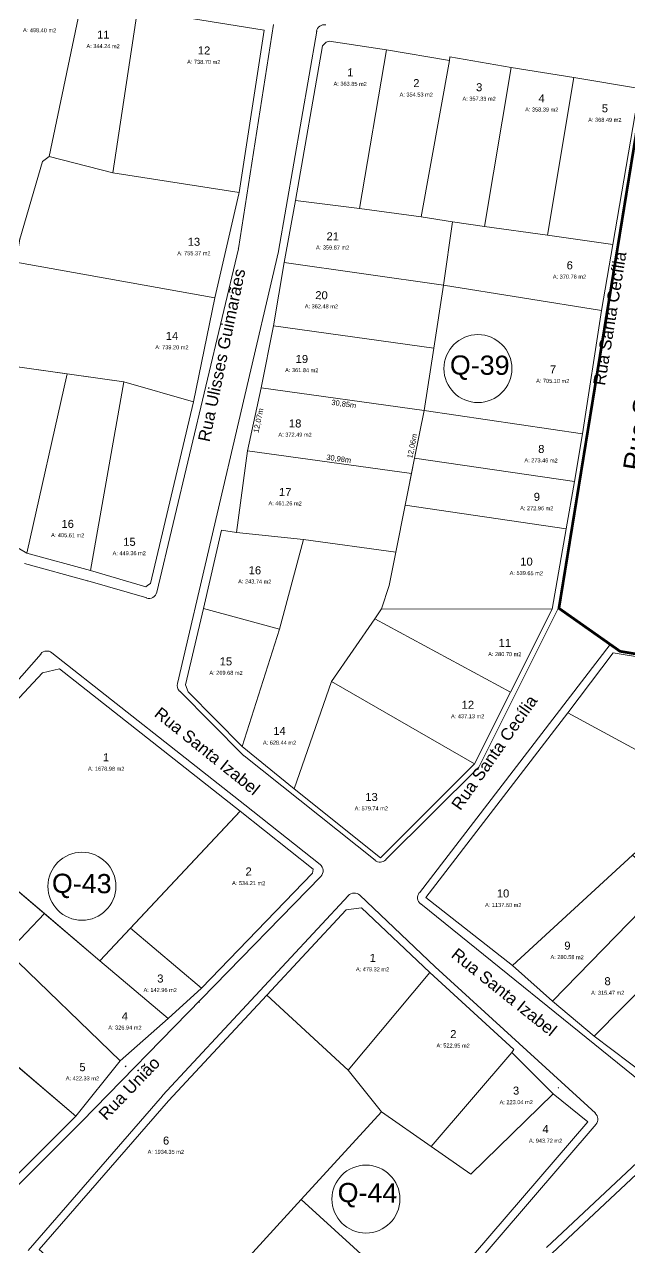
# Model space of a CAD drawing. Header units: metres. Extents: x 3808 to 8215, y 2374 to 6187.
# Drawn here: x 6873 to 6986.3, y 3524 to 3753.2 of the extents above; entities that cross this region are included whole.
import ezdxf

# ---------------------------------------------------------------- set-up
doc = ezdxf.new("R2010")
doc.units = ezdxf.units.M
for name, color, linetype in [('0 - Cotas', 7, 'Continuous'), ('0 - Nome das Ruas', 7, 'Continuous'), ('Nomes-Ruas', 7, 'Continuous'), ('PDF_Boundary-Lotes', 7, 'Continuous'), ('PDF_Meio-Fio', 32, 'Continuous'), ('PDF_Numeração_Quadras', 7, 'Continuous'), ('PDF_Perímetro', 5, 'Continuous'), ('PDF_Text', 7, 'Continuous')]:
    doc.layers.add(name, color=color, linetype=linetype)
doc.styles.add('Arial', font='arial.ttf')
doc.styles.add('PDF Arial', font='arial.ttf')
doc.styles.add('REGUA100', font='arial.ttf')
doc.styles.get("Standard").update_dxf_attribs({"font": 'arial.ttf'})
doc.dimstyles.new('Copy(2) of ISO-25', dxfattribs={"dimtxt": 1, "dimasz": 2.5, "dimexe": 1.25, "dimexo": 0.625, "dimgap": 0.2, "dimtad": 1, "dimtoh": 1, "dimlfac": 1, "dimzin": 1, "dimtxsty": 'Arial', "dimblk": 'NONE', "dimcen": 0, "dimse1": 1, "dimse2": 1, "dimsd1": 1, "dimsd2": 1, "dimclrt": 256, "dimaunit": 1, "dimadec": 3, "dimazin": 0, "dimtfac": 1, "dimtmove": 0, "dimatfit": 3, "dimldrblk": 'NONE', "dimfxl": 1, "dimtolj": 1, "dimtzin": 0, "dimarcsym": 0})

# ---------------------------------------------------------------- blocks, each defined once
blk = doc.blocks.new('*D11590')
at = {"layer": 'Defpoints', "color": 0, "transparency": 16777216}
for p in [(6917.3, 3685.1), (6947.86, 3680.86), (6947.63, 3679.14)]:
    blk.add_point(p, dxfattribs=at)
at = {"layer": '0 - Cotas', "lineweight": 5, "transparency": 16777216, "insert": (6932.81, 3682), "char_height": 1, "attachment_point": 5, "rotation": 352.1065, "style": 'Arial'}
blk.add_mtext('\\A1;30,85m', dxfattribs=at)
blk = doc.blocks.new('_None')
blk = doc.blocks.new('*D11591')
at = {"layer": 'Defpoints', "color": 0, "transparency": 16777216}
for p in [(6947.86, 3680.86), (6945.47, 3669.04), (6945.47, 3669.04)]:
    blk.add_point(p, dxfattribs=at)
at = {"layer": '0 - Cotas', "lineweight": 5, "transparency": 16777216, "insert": (6945.69, 3674.18), "char_height": 1, "attachment_point": 5, "rotation": 78.5297, "style": 'Arial'}
blk.add_mtext('\\A1;12,06m', dxfattribs=at)
blk = doc.blocks.new('*D11592')
at = {"layer": 'Defpoints', "color": 0, "transparency": 16777216}
for p in [(6914.8, 3673.29), (6914.8, 3673.29), (6945.49, 3669.04)]:
    blk.add_point(p, dxfattribs=at)
at = {"layer": '0 - Cotas', "lineweight": 5, "transparency": 16777216, "insert": (6931.86, 3671.73), "char_height": 1, "attachment_point": 5, "rotation": 352.1165, "style": 'Arial'}
blk.add_mtext('\\A1;30,98m', dxfattribs=at)
blk = doc.blocks.new('*D11593')
at = {"layer": 'Defpoints', "color": 0, "transparency": 16777216}
for p in [(6917.3, 3685.1), (6914.8, 3673.29), (6916.45, 3672.94)]:
    blk.add_point(p, dxfattribs=at)
at = {"layer": '0 - Cotas', "lineweight": 5, "transparency": 16777216, "insert": (6916.91, 3678.96), "char_height": 1, "attachment_point": 5, "rotation": 78.0247, "style": 'Arial'}
blk.add_mtext('\\A1;12,07m', dxfattribs=at)

msp = doc.modelspace()

# ---------------------------------------------------------------- linework, layer by layer
at = {"layer": 'PDF_Boundary-Lotes', "lineweight": 5}
for points in [[(6883.636, 3757.069), (6870.533, 3759.293), (6864.689, 3714.175), (6872.137, 3712.937), (6876.376, 3727.546), (6877.644, 3728.435)], [(6894.192, 3755.958), (6883.636, 3757.069), (6877.644, 3728.435), (6889.566, 3725.426)], [(6917.927, 3752.149), (6894.192, 3755.958), (6889.566, 3725.426), (6913.225, 3721.738)], [(6940.815, 3748.453), (6930.084, 3750.062), (6929.488, 3749.91), (6928.81, 3749.236), (6923.753, 3720.239), (6935.73, 3718.714)], [(6952.613, 3746.429), (6940.815, 3748.453), (6935.73, 3718.714), (6947.324, 3717.154)], [(6964.184, 3745.124), (6952.676, 3747.143), (6952.613, 3746.429), (6947.324, 3717.154), (6953.2, 3716.22), (6959.197, 3715.362)], [(6975.935, 3743.257), (6964.184, 3745.124), (6959.197, 3715.362), (6970.995, 3713.692)], [(6988.186, 3741.211), (6975.935, 3743.257), (6970.995, 3713.692), (6983.215, 3711.965)], [(6913.156, 3721.442), (6913.225, 3721.738), (6889.566, 3725.426), (6877.644, 3728.435), (6876.376, 3727.546), (6872.137, 3712.937), (6871.345, 3708.65), (6908.66, 3701.985)], [(6953.2, 3716.22), (6947.324, 3717.154), (6935.73, 3718.714), (6923.753, 3720.239), (6921.618, 3708.591), (6951.507, 3704.324)], [(6983.215, 3711.965), (6970.995, 3713.692), (6959.197, 3715.362), (6953.2, 3716.22), (6951.507, 3704.324), (6981.117, 3699.581)], [(6908.66, 3701.985), (6871.345, 3708.65), (6865.821, 3689.869), (6891.631, 3686.22), (6904.685, 3682.448)], [(6951.507, 3704.324), (6921.618, 3708.591), (6919.664, 3696.735), (6949.709, 3692.515)], [(6981.117, 3699.581), (6951.507, 3704.324), (6949.709, 3692.515), (6947.864, 3680.862), (6977.503, 3676.507)], [(6949.709, 3692.515), (6919.664, 3696.735), (6917.304, 3685.099), (6947.864, 3680.862)], [(6881.005, 3687.742), (6865.821, 3689.869), (6863.665, 3677.062), (6856.176, 3664.209), (6873.417, 3654.136)], [(6891.631, 3686.22), (6881.005, 3687.742), (6873.417, 3654.136), (6885.333, 3650.837)], [(6904.685, 3682.448), (6891.631, 3686.22), (6885.333, 3650.837), (6895.713, 3647.813), (6896.101, 3648.138), (6896.622, 3648.412)], [(6947.864, 3680.862), (6917.304, 3685.099), (6914.798, 3673.288), (6945.522, 3669.034), (6946.055, 3671.946)], [(6977.503, 3676.507), (6947.864, 3680.862), (6946.055, 3671.946), (6976.019, 3667.557)], [(6944.333, 3663.135), (6945.522, 3669.034), (6914.798, 3673.288), (6912.712, 3658.011), (6925.251, 3656.667), (6942.582, 3654.288)], [(6976.019, 3667.557), (6946.055, 3671.946), (6944.333, 3663.135), (6974.494, 3658.699)], [(6974.494, 3658.699), (6944.333, 3663.135), (6942.582, 3654.288), (6941.33, 3648.029), (6939.9, 3643.683), (6971.845, 3643.595)], [(6925.251, 3656.667), (6912.712, 3658.011), (6909.91, 3658.394), (6906.512, 3643.734), (6920.767, 3639.848)], [(6938.657, 3641.831), (6939.9, 3643.683), (6941.33, 3648.029), (6942.582, 3654.288), (6925.251, 3656.667), (6920.767, 3639.848), (6913.805, 3617.846), (6923.516, 3609.904), (6930.487, 3630.073)], [(6920.767, 3639.848), (6906.512, 3643.734), (6903.148, 3629.399), (6903.684, 3628.131), (6913.805, 3617.846)], [(6971.845, 3643.595), (6939.9, 3643.683), (6938.657, 3641.831), (6964.058, 3628.045)], [(6964.058, 3628.045), (6938.657, 3641.831), (6930.487, 3630.073), (6957.329, 3614.62)], [(7016.271, 3629.968), (6983.249, 3635.424), (6974.805, 3624.187), (7000.816, 3610.072)], [(6913.382, 3605.779), (6879.582, 3632.421), (6877.409, 3631.93), (6876.4, 3631.707), (6853.029, 3606.67), (6887.14, 3577.709)], [(6930.487, 3630.073), (6923.516, 3609.904), (6939.666, 3597.028), (6957.329, 3614.62)], [(7000.816, 3610.072), (6974.805, 3624.187), (6948.176, 3589.553), (6964.408, 3576.845), (6986.9, 3597.491)], [(6876.732, 3586.584), (6853.029, 3606.67), (6852.439, 3606.101), (6836.412, 3587.856), (6847.378, 3578.519), (6858.756, 3568.898), (6859.529, 3568.198), (6869.852, 3579.287)], [(6926.944, 3594.11), (6927.065, 3594.893), (6913.382, 3605.779), (6892.875, 3583.838), (6906.141, 3572.591)], [(6993.289, 3592.07), (6990.467, 3594.413), (6986.9, 3597.491), (6964.408, 3576.845), (6971.912, 3570.145)], [(7001.362, 3585.487), (6993.289, 3592.07), (6971.912, 3570.145), (6979.724, 3563.602)], [(6887.14, 3577.709), (6876.732, 3586.584), (6869.852, 3579.287), (6890.94, 3558.958), (6899.918, 3566.867)], [(6948.934, 3575.504), (6936.136, 3587.598), (6933.272, 3587.268), (6918.419, 3571.287), (6933.656, 3557.169)], [(6892.875, 3583.838), (6887.14, 3577.709), (6899.918, 3566.867), (6906.141, 3572.591)], [(7010.665, 3578.825), (7001.362, 3585.487), (6979.724, 3563.602), (6989.62, 3556.095)], [(6869.852, 3579.287), (6859.529, 3568.198), (6882.639, 3548.603), (6890.94, 3558.958)], [(6964.318, 3560.499), (6964.682, 3561.079), (6948.934, 3575.504), (6933.656, 3557.169), (6939.875, 3549.416), (6949.166, 3542.882)], [(6939.875, 3549.416), (6933.656, 3557.169), (6918.419, 3571.287), (6900.001, 3551.438), (6875.765, 3523.586), (6898.249, 3503.805), (6924.843, 3532.937)], [(6882.639, 3548.603), (6866.545, 3562.256), (6850.919, 3543.856), (6864.661, 3532.332), (6866.331, 3532.359)], [(6972.045, 3552.79), (6964.318, 3560.499), (6949.166, 3542.882), (6956.627, 3537.69)], [(6978.515, 3547.538), (6972.045, 3552.79), (6956.627, 3537.69), (6949.166, 3542.882), (6939.875, 3549.416), (6924.843, 3532.937), (6947.927, 3511.892)], [(6998.843, 3533.313), (6990.56, 3540.423), (6971.831, 3522.892), (6980.02, 3515.741)], [(6924.843, 3532.937), (6898.249, 3503.805), (6920.057, 3486.469), (6921.967, 3485.296), (6924.361, 3485.486), (6947.927, 3511.892)]]:
    msp.add_lwpolyline(points, close=True, dxfattribs=at)
at = {"layer": 'PDF_Meio-Fio', "lineweight": 5}
for points in [[(6919.629, 3753.207), (6913.107, 3711.242)], [(6920.582, 3710.746), (6927.756, 3751.936)], [(6913.084, 3711.144), (6897.802, 3646.785)], [(6901.674, 3629.681), (6920.559, 3710.648)], [(6884.804, 3648.922), (6873.021, 3652.17)], [(6895.908, 3645.708), (6884.839, 3648.893)], [(6973.044, 3643.835), (6958.264, 3614.257)], [(6946.968, 3590.438), (6982.718, 3636.983)], [(6835.291, 3588.845), (6876.104, 3635.25)], [(6913.988, 3616.223), (6902.095, 3628.272)], [(6938.682, 3596.55), (6914.127, 3616.107)], [(6957.98, 3613.845), (6940.664, 3596.67)], [(6898.879, 3552.427), (6933.702, 3589.913)], [(6947.221, 3588.403), (6988.671, 3554.881)], [(6873.689, 3523.426), (6898.851, 3552.392)], [(6980.07, 3547.071), (6949.048, 3510.903), (6923.59, 3482.359)], [(6970.796, 3523.986), (6989.792, 3541.767)]]:
    msp.add_lwpolyline(points, dxfattribs=at)
for points in [[(6878.144, 3635.439), (6914.302, 3606.958), (6928.361, 3595.758, -0.4427017), (6928.511, 3593.515), (6883.703, 3547.544), (6866.63, 3530.521)], [(6933.65, 3589.918, -0.4172394), (6935.818, 3589.981), (6949.958, 3576.596), (6979.944, 3549.118)]]:
    msp.add_lwpolyline(points, format="xyb", dxfattribs=at)
for centre, radius, start, end in [((6929.197, 3751.652), 1.517, 80.89708, 170.12258), ((6911.575, 3711.485), 1.515, 346.62625, 351.19204), ((6919.073, 3710.963), 1.527, 346.88016, 350.10559), ((6884.427, 3647.656), 1.287, 73.82089, 74.68941), ((6896.291, 3647.127), 1.517, 253.83791, 346.62953), ((6877.193, 3634.257), 1.517, 51.77973, 138.69523), ((6903.122, 3629.333), 1.517, 166.8775, 224.54212), ((6915.018, 3617.287), 1.522, 224.55229, 231.49091), ((6956.885, 3614.901), 1.517, 314.86517, 333.40183), ((6939.604, 3597.697), 1.517, 231.50428, 314.8687), ((6948.144, 3589.55), 1.517, 142.44784, 231.08013), ((6951.145, 3577.897), 1.804, 226.66116, 227.51143), ((6904.675, 3571.07), 1.515, 311.43773, 315.93931), ((6964.618, 3561.108), 1.513, 41.70786, 47.55091), ((6893.064, 3556.872), 1.517, 131.44812, 141.20306), ((6974.044, 3555.022), 1.5, 225.21236, 230.91834), ((6978.888, 3548.023), 1.517, 319.37249, 47.5432), ((6882.604, 3548.603), 1.521, 314.95122, 321.19506)]:
    msp.add_arc(centre, radius, start, end, dxfattribs=at)
at = {"layer": 'PDF_Numeração_Quadras', "lineweight": 5}
for centre in [(6957.941, 3688.712), (6883.753, 3591.674), (6936.959, 3533.033)]:
    msp.add_circle(centre, 6.363, dxfattribs=at)
at = {"layer": 'PDF_Perímetro', "color": 1, "lineweight": 5}
msp.add_lwpolyline([(6992.95, 3766.096, 0.528, 0.528, 0), (6989.1, 3742.099, 0.51, 0.51, 0), (6973.114, 3643.777, 0.507, 0.507, 0), (6984.573, 3635.708, 0.505, 0.505, 0), (7029.048, 3628.308, 0.505, 0.505, 0), (7061.702, 3618.155, 0.486, 0.486, 0), (7076.465, 3616.937, 0.5, 0.5, 0), (7105.271, 3590.378, 0.504, 0.504, 0), (7110.134, 3585.636, 0.506, 0.506, 0), (7146.084, 3541.376, 0.505, 0.505, 0), (7019.68, 3405.574, 0.512, 0.512, 0), (6733.692, 3303.176, 0.507, 0.507, 0), (6667.743, 3301.296, 0.514, 0.514, 0)], format="xyseb", dxfattribs=at)

# ---------------------------------------------------------------- texts
at = {"layer": '0 - Nome das Ruas', "lineweight": 5}
msp.add_text('Rua Santa Cecília', height=3.54115, rotation=80.83314, dxfattribs=at).set_placement((6988.574, 3669.371))
at = {"layer": 'Nomes-Ruas', "lineweight": 5, "style": 'REGUA100'}
for s, rotation, p in [('Rua Santa Cecília', 80.77799, (6981.723, 3685.426)), ('Rua Ulisses Guimarães', 78.22143, (6907.665, 3674.844)), ('Rua Santa Cecília', 54.90922, (6954.644, 3605.731)), ('Rua Santa Izabel', 321.24194, (6897.121, 3623.678)), ('Rua Santa Izabel', 321.24194, (6952.746, 3578.518)), ('Rua União', 46.20254, (6888.287, 3547.652))]:
    msp.add_text(s, height=2.25, rotation=rotation, dxfattribs=at).set_placement(p)
at = {"layer": 'PDF_Text', "color": 1, "lineweight": 5, "char_height": 0.74999, "attachment_point": 7, "style": 'PDF Arial'}
for s, insert, rotation in [('A: 498.40 m2', (6872.71, 3751.764), 359.68104), ('A: 344.24 m2', (6884.597, 3748.783), 359.68104), ('A: 738.70 m2', (6903.46, 3745.84), 359.41759), ('A: 363.85 m2', (6930.889, 3741.73), 359.41759), ('A: 354.53 m2', (6943.267, 3739.695), 359.74171), ('A: 357.33 m2', (6955.046, 3738.924), 359.68104), ('A: 358.39 m2', (6966.78, 3736.894), 359.68104), ('A: 368.49 m2', (6978.601, 3734.969), 359.68104), ('A: 359.87 m2', (6927.598, 3711.032), 359.68104), ('A: 755.37 m2', (6901.616, 3709.937), 0.00544), ('A: 370.76 m2', (6971.973, 3705.569), 359.68104), ('A: 362.48 m2', (6925.503, 3699.999), 359.68104), ('A: 739.20 m2', (6897.493, 3692.348), 359.41759), ('A: 361.84 m2', (6921.821, 3688.047), 359.68104), ('A: 705.10 m2', (6968.833, 3686.045), 359.41759), ('A: 372.49 m2', (6920.563, 3675.966), 359.41759), ('A: 273.46 m2', (6966.647, 3671.144), 359.41759), ('A: 461.26 m2', (6918.703, 3663.089), 359.41759), ('A: 272.96 m2', (6965.842, 3662.161), 359.74171), ('A: 405.61 m2', (6877.963, 3657.119), 359.41759), ('A: 449.36 m2', (6889.503, 3653.72), 0.00544), ('A: 539.65 m2', (6963.882, 3650.015), 359.41759), ('A: 243.74 m2', (6913.02, 3648.443), 359.41759), ('A: 280.70 m2', (6959.859, 3634.815), 359.68104), ('A: 269.68 m2', (6907.632, 3631.315), 359.68104), ('A: 437.13 m2', (6952.9, 3623.169), 359.74171), ('A: 628.44 m2', (6917.66, 3618.224), 359.68104), ('A: 1678.98 m2', (6884.89, 3613.347), 359.62081), ('A: 579.74 m2', (6934.854, 3605.895), 359.74171), ('A: 534.21 m2', (6911.872, 3591.893), 359.68104), ('A: 1137.60 m2', (6959.272, 3587.805), 359.62081), ('A: 280.58 m2', (6971.532, 3578.041), 359.41759), ('A: 479.32 m2', (6935.081, 3575.749), 359.41759), ('A: 142.96 m2', (6895.304, 3571.862), 359.74171), ('A: 315.47 m2', (6979.135, 3571.318), 0.00544), ('A: 326.94 m2', (6888.69, 3564.815), 359.68104), ('A: 522.95 m2', (6950.173, 3561.456), 359.41759), ('A: 422.33 m2', (6880.73, 3555.296), 359.68104), ('A: 223.04 m2', (6962, 3550.815), 0.00544), ('A: 1934.35 m2', (6896.065, 3541.508), 359.91712), ('A: 943.72 m2', (6967.493, 3543.607), 359.68104)]:
    msp.add_mtext(s, dxfattribs=dict(at, insert=insert, rotation=rotation))
at = {"layer": 'PDF_Text', "lineweight": 5, "attachment_point": 7, "style": 'PDF Arial'}
for s, insert, char_height, rotation in [('11', (6886.589, 3750.557), 1.5, 359.82923), ('12', (6905.451, 3747.613), 1.5, 358.96696), ('1', (6933.46, 3743.493), 1.5, 358.96696), ('2', (6945.839, 3741.458), 1.5, 0.66994), ('3', (6957.582, 3740.691), 1.5, 358.96696), ('4', (6969.288, 3738.651), 1.5, 358.96696), ('5', (6981.137, 3736.736), 1.5, 358.96696), ('21', (6929.56, 3712.77), 1.5, 358.96696), ('13', (6903.573, 3711.714), 1.5, 359.82923), ('6', (6974.544, 3707.307), 1.5, 358.96696), ('20', (6927.465, 3701.712), 1.5, 358.96696), ('14', (6899.456, 3694.087), 1.5, 359.82923), ('19', (6923.783, 3689.76), 1.5, 358.96696), ('Q-39', (6952.676, 3686.591), 3.6001, 359.72543), ('7', (6971.405, 3687.808), 1.5, 358.96696), ('18', (6922.525, 3677.679), 1.5, 358.96696), ('8', (6969.218, 3672.882), 1.5, 358.96696), ('17', (6920.666, 3664.828), 1.5, 358.96696), ('9', (6968.413, 3663.899), 1.5, 0.66994), ('16', (6879.925, 3658.832), 1.5, 359.82923), ('15', (6891.494, 3655.468), 1.5, 359.82923), ('10', (6965.873, 3651.763), 1.5, 359.82923), ('16', (6914.982, 3650.156), 1.5, 358.96696), ('11', (6961.821, 3636.553), 1.5, 359.82923), ('15', (6909.56, 3633.057), 1.5, 359.67576), ('12', (6954.891, 3624.943), 1.5, 359.82923), ('14', (6919.617, 3620.026), 1.5, 0.54391), ('1', (6887.688, 3615.099), 1.5, 358.96696), ('13', (6936.845, 3607.643), 1.5, 359.82923), ('2', (6914.409, 3593.685), 1.5, 0.40606), ('Q-43', (6878.109, 3589.453), 3.6001, 359.54385), ('10', (6961.49, 3589.542), 1.5, 0.54391), ('9', (6974.102, 3579.779), 1.5, 358.96696), ('1', (6937.652, 3577.512), 1.5, 358.96696), ('3', (6897.876, 3573.599), 1.5, 0.66994), ('8', (6981.672, 3573.084), 1.5, 2.1258), ('4', (6891.198, 3566.572), 1.5, 358.96696), ('2', (6952.744, 3563.219), 1.5, 358.96696), ('5', (6883.272, 3556.999), 1.5, 358.96696), ('3', (6964.537, 3552.582), 1.5, 2.1258), ('4', (6970.03, 3545.399), 1.5, 0.66994), ('6', (6898.926, 3543.24), 1.5, 358.96696), ('Q-44', (6931.639, 3531.485), 3.6001, 359.54385)]:
    msp.add_mtext(s, dxfattribs=dict(at, insert=insert, char_height=char_height, rotation=rotation))

# ---------------------------------------------------------------- dimensions: what is measured, and where the dimension line sits
at = {"layer": '0 - Cotas', "lineweight": 5}
for base, p1, p2, angle, picture, middle in [((6916.449, 3672.938), (6917.304, 3685.099), (6914.798, 3673.288), 258.02467, '*D11593', (6917.691, 3678.796)), ((6947.625, 3679.137), (6917.304, 3685.099), (6947.864, 3680.862), 352.10651, '*D11590', (6932.703, 3681.205)), ((6945.466, 3669.042), (6947.864, 3680.862), (6945.466, 3669.042), 258.52966, '*D11591', (6946.477, 3674.025)), ((6914.798, 3673.288), (6945.487, 3669.039), (6914.798, 3673.288), 172.11646, '*D11592', (6931.752, 3670.941))]:
    dim = msp.add_linear_dim(base=base, p1=p1, p2=p2, angle=angle, dimstyle='Copy(2) of ISO-25', override={"dimpost": 'm'}, dxfattribs=at)
    dim.commit()
    dim.dimension.update_dxf_attribs({"geometry": picture, "text_midpoint": middle, "dimtype": 161})

doc.saveas('drawing.dxf')
